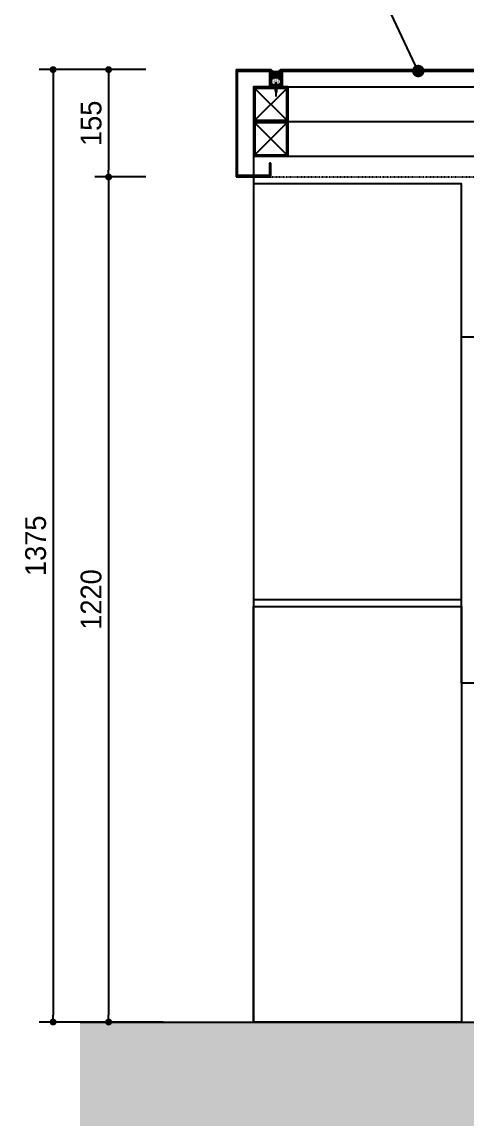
# Model space of a CAD drawing. Header units: millimetres. Extents: x 200 to 163856, y 0 to 163394.
# Drawn here: x 62904 to 63546, y 3093 to 4687 of the extents above; entities that cross this region are included whole.
import ezdxf

# ---------------------------------------------------------------- set-up
doc = ezdxf.new("R2010")
doc.units = ezdxf.units.MM
doc.header["$LTSCALE"] = 10
for name, pattern in [('CEN', [62, 60, -1, 0, -1]), ('CENTER', [65, 60, -2, 1, -2]), ('HIDDEN', [2, 1, -1])]:
    doc.linetypes.add(name, pattern=pattern)
doc.layers.get('DEFPOINTS').update_dxf_attribs({"color": 181})
for name, color, linetype in [('01.스텐파이프', 2, 'Continuous'), ('04.부재', 6, 'Continuous'), ('1', 3, 'Continuous'), ('A-ANNO-TEXT1', 7, 'Continuous'), ('A-ST-AXIS-DIM', 7, 'Continuous'), ('ACCY', 6, 'Continuous'), ('CEN', 1, 'CEN'), ('g', 3, 'Continuous'), ('HAT2', 245, 'Continuous'), ('SYM', 4, 'Continuous'), ('조경', 7, 'Continuous')]:
    doc.layers.add(name, color=color, linetype=linetype)
doc.styles.add('HSW', font='romans.shx', dxfattribs={"bigfont": 'whgtxt.shx'})
doc.styles.add('돋움', font='')
doc.styles.get('돋움').set_extended_font_data('Dotum')
doc.dimstyles.new('NDIM10-1', dxfattribs={"dimscale": 10, "dimtxt": 3, "dimasz": 1, "dimexe": 2, "dimexo": 1, "dimgap": 1, "dimtad": 1, "dimdec": 0, "dimrnd": 0.25, "dimdsep": 32, "dimtxsty": '돋움', "dimblk1": 'DOT', "dimblk2": 'DOT', "dimsah": 1, "dimcen": 5, "dimclrd": 4, "dimclre": 4, "dimclrt": 3, "dimazin": 0, "dimtfac": 1, "dimtdec": 0, "dimtix": 1, "dimtmove": 2, "dimatfit": 3, "dimldrblk": 'DOT', "dimfxl": 1, "dimarcsym": 0})
doc.dimstyles.new('두성금속-6', dxfattribs={"dimscale": 6, "dimtxt": 3, "dimasz": 1.5, "dimexe": 0, "dimexo": 3, "dimgap": 0.9, "dimtad": 1, "dimdec": 0, "dimrnd": 0.25, "dimzin": 0, "dimdsep": 46, "dimlunit": 6, "dimtxsty": 'HSW', "dimblk": 'DOT', "dimcen": 3, "dimdle": 2, "dimclrt": 4, "dimadec": 0, "dimazin": 0, "dimtfac": 1, "dimtdec": 0, "dimtix": 1, "dimtmove": 2, "dimatfit": 0, "dimldrblk": 'DOT', "dimfxl": 1, "dimtolj": 1, "dimtzin": 0, "dimarcsym": 0})

# ---------------------------------------------------------------- blocks, each defined once
blk = doc.blocks.new('A$C69C1062F')
at = {"layer": 'ACCY', "color": 1, "linetype": 'CENTER', "ltscale": 10}
blk.add_line((2.2, 0), (2.2, 20.8), dxfattribs=at)
at = {"layer": 'ACCY', "color": 1}
for p, q in [((0, 4.4), (0, 5)), ((0, 5), (4.4, 5)), ((1.3, 13.5), (2, 15)), ((1.3, 13.1), (1.3, 13.5)), ((1.3, 12.4), (1.3, 12.8)), ((1.3, 11.6), (1.3, 12)), ((1.3, 10.8), (1.3, 11.3)), ((1.3, 10), (1.3, 10.5)), ((1.3, 9.3), (1.3, 9.7)), ((1.3, 8.5), (1.3, 8.9)), ((1.3, 7.7), (1.3, 8.2)), ((1.3, 6.9), (1.3, 7.4)), ((1.3, 6.2), (1.3, 6.6)), ((1.3, 5), (1.3, 5.8)), ((3.1, 13.3), (2.2, 13.3)), ((3.1, 13.5), (2.4, 15)), ((3.1, 12.7), (3.1, 13.5)), ((3.1, 12), (3.1, 12.4)), ((3.1, 11.2), (3.1, 11.7)), ((3.1, 10.4), (3.1, 10.9)), ((3.1, 9.6), (3.1, 10.1)), ((3.1, 8.9), (3.1, 9.3)), ((3.1, 8.1), (3.1, 8.6)), ((3.1, 7.3), (3.1, 7.8)), ((3.1, 6.5), (3.1, 7)), ((3.1, 5.8), (3.1, 6.2)), ((3.1, 5), (3.1, 5.4)), ((4.4, 5), (4.4, 4.4))]:
    blk.add_line(p, q, dxfattribs=at)
at = {"layer": 'ACCY', "color": 1, "linetype": 'Continuous'}
for p, q in [((1, 12.9), (3.1, 13.3)), ((1, 13), (3, 13.3)), ((1, 13), (1.3, 13.1)), ((1, 12.9), (1.3, 12.8)), ((1, 12.2), (3.5, 12.6)), ((1, 12.2), (3.4, 12.6)), ((1, 12.2), (1.3, 12.4)), ((1, 12.2), (1.3, 12)), ((1, 11.5), (3.4, 11.9)), ((1, 11.4), (3.5, 11.8)), ((1, 11.5), (1.3, 11.6)), ((1, 11.4), (1.3, 11.3)), ((1, 10.7), (3.4, 11.1)), ((1, 10.6), (3.5, 11)), ((1, 10.7), (1.3, 10.8)), ((1, 10.6), (1.3, 10.5)), ((1, 9.9), (3.4, 10.3)), ((1, 9.8), (3.5, 10.3)), ((1, 9.9), (1.3, 10)), ((1, 9.8), (1.3, 9.7)), ((1, 9.1), (3.4, 9.5)), ((1, 9.1), (3.5, 9.5)), ((1, 9.1), (1.3, 9.3)), ((1, 9.1), (1.3, 8.9)), ((1, 8.4), (3.4, 8.8)), ((1, 8.3), (3.5, 8.7)), ((1, 8.4), (1.3, 8.5)), ((1, 8.3), (1.3, 8.2)), ((1, 7.6), (3.4, 8)), ((1, 7.5), (3.5, 7.9)), ((1, 7.6), (1.3, 7.7)), ((1, 7.5), (1.3, 7.4)), ((1, 6.7), (3.5, 7.2)), ((1, 6.8), (3.4, 7.2)), ((1, 6.8), (1.3, 6.9)), ((1, 6.7), (1.3, 6.6)), ((1, 6), (3.5, 6.4)), ((1, 6), (3.4, 6.4)), ((1, 6), (1.3, 6.2)), ((1, 6), (1.3, 5.8)), ((1.3, 13.1), (2.2, 13.3)), ((1.3, 12.8), (3.1, 13.2)), ((1.3, 12.4), (3.1, 12.7)), ((1.3, 12), (3.1, 12.4)), ((1.3, 11.6), (3.1, 12)), ((1.3, 11.3), (3.1, 11.7)), ((1.3, 10.8), (3.1, 11.2)), ((1.3, 10.5), (3.1, 10.9)), ((1.3, 10), (3.1, 10.4)), ((1.3, 9.7), (3.1, 10.1)), ((1.3, 9.3), (3.1, 9.6)), ((1.3, 8.9), (3.1, 9.3)), ((1.3, 8.5), (3.1, 8.9)), ((1.3, 8.2), (3.1, 8.6)), ((1.3, 7.7), (3.1, 8.1)), ((1.3, 7.4), (3.1, 7.8)), ((1.3, 6.9), (3.1, 7.3)), ((1.3, 6.6), (3.1, 7)), ((1.3, 6.2), (3.1, 6.5)), ((1.3, 5.8), (3.1, 6.2)), ((2.2, 5.4), (3.1, 5.8)), ((2.2, 5.4), (3.4, 5.7)), ((2.2, 5.4), (3.5, 5.6)), ((2.2, 5.4), (3.1, 5.4)), ((3.4, 12.6), (3.1, 12.7)), ((3.4, 12.6), (3.1, 12.4)), ((3.4, 11.8), (3.1, 12)), ((3.4, 11.8), (3.1, 11.7)), ((3.4, 11.1), (3.1, 11.2)), ((3.4, 11), (3.1, 10.9)), ((3.4, 10.3), (3.1, 10.4)), ((3.4, 10.2), (3.1, 10.1)), ((3.4, 9.5), (3.1, 9.6)), ((3.4, 9.5), (3.1, 9.3)), ((3.4, 8.7), (3.1, 8.9)), ((3.4, 8.7), (3.1, 8.6)), ((3.4, 8), (3.1, 8.1)), ((3.4, 7.9), (3.1, 7.8)), ((3.4, 7.2), (3.1, 7.3)), ((3.4, 7.1), (3.1, 7)), ((3.4, 6.4), (3.1, 6.5)), ((3.4, 6.4), (3.1, 6.2)), ((3.4, 5.6), (3.1, 5.8)), ((3.4, 5.6), (3.1, 5.4))]:
    blk.add_line(p, q, dxfattribs=at)
at = {"layer": 'ACCY', "color": 1}
blk.add_lwpolyline([(3.8, 3.6), (3.7, 3.8), (3.5, 3.8), (3.3, 3.8), (3.2, 3.8), (3, 3.8), (2.8, 3.7), (2.7, 3.7), (2.6, 3.7), (2.6, 3.7), (2.5, 3.8), (2.5, 3.9), (2.5, 4), (2.5, 4.1), (2.5, 4.3), (2.5, 4.4), (2.5, 4.5), (2.4, 4.6), (2.4, 4.7), (2.3, 4.7), (2.2, 4.7), (2.1, 4.7), (2, 4.7), (2, 4.6), (1.9, 4.5), (1.9, 4.4), (1.9, 4.3), (1.9, 4.1), (1.9, 4), (1.9, 3.9), (1.9, 3.8), (1.8, 3.7), (1.8, 3.7), (1.7, 3.7), (1.6, 3.7), (1.4, 3.8), (1.2, 3.8), (1.1, 3.8), (0.9, 3.8), (0.7, 3.8), (0.6, 3.6)], dxfattribs=at)
for centre, radius, start, end in [((0.8, 4.4), 0.818, 180.0233, 254.4114), ((2.2, 9.3), 5.89, 254.205, 285.795), ((3.6, 4.4), 0.818, 285.5886, 359.9767)]:
    blk.add_arc(centre, radius, start, end, dxfattribs=at)
at = {"layer": 'ACCY', "color": 1, "linetype": 'Continuous'}
for centre, radius, start, end in [((1, 13), 0.0582, 139.8661, 209.9247), ((1, 12.2), 0.0582, 139.8661, 209.9247), ((1, 11.4), 0.0582, 139.8661, 209.9247), ((1, 10.6), 0.0582, 139.8661, 209.9247), ((1, 9.9), 0.0582, 139.8661, 209.9247), ((1, 9.1), 0.0582, 139.8661, 209.9247), ((1, 8.3), 0.0582, 139.8661, 209.9247), ((1, 7.5), 0.0582, 139.8661, 209.9247), ((1, 6.8), 0.0582, 139.8661, 209.9247), ((1, 6), 0.0582, 139.8661, 209.9247), ((2.2, 14.8), 0.289, 35.1627, 144.8373), ((2.2, 5.4), 0.0378, 130.7271, 249.3149), ((3.4, 12.6), 0.0582, 319.8661, 29.9247), ((3.4, 11.8), 0.0582, 319.8661, 29.9247), ((3.4, 11), 0.0582, 319.8661, 29.9247), ((3.4, 10.3), 0.0582, 319.8661, 29.9247), ((3.4, 9.5), 0.0582, 319.8661, 29.9247), ((3.4, 8.7), 0.0582, 319.8661, 29.9247), ((3.4, 7.9), 0.0582, 319.8661, 29.9247), ((3.4, 7.2), 0.0582, 319.8661, 29.9247), ((3.4, 6.4), 0.0582, 319.8661, 29.9247), ((3.4, 5.6), 0.0582, 319.8661, 29.9247)]:
    blk.add_arc(centre, radius, start, end, dxfattribs=at)
blk = doc.blocks.new('_Dot')
at = {"color": 0, "linetype": 'ByBlock', "lineweight": -2}
blk.add_line((-0.5, 0), (-1, 0), dxfattribs=at)
at = {"color": 0, "linetype": 'ByBlock', "const_width": 0.5}
blk.add_lwpolyline([(-0.25, 0, 1), (0.25, 0, 1)], format="xyb", close=True, dxfattribs=at)
blk = doc.blocks.new('*D6451')
at = {"layer": 'A-ST-AXIS-DIM', "color": 0, "lineweight": -2}
for p, q in [((63082.7, 4618.3), (63008.8, 4618.3)), ((63028.8, 4608.3), (63028.8, 4473.3)), ((63082.7, 4463.3), (63008.8, 4463.3))]:
    blk.add_line(p, q, dxfattribs=at)
at = {"layer": 'DEFPOINTS', "color": 0}
for p in [(63092.7, 4618.3), (63028.8, 4463.3), (63092.7, 4463.3)]:
    blk.add_point(p, dxfattribs=at)
at = {"layer": 'A-ST-AXIS-DIM', "color": 0, "linetype": 'ByBlock', "lineweight": -2, "xscale": 10, "yscale": 10, "zscale": 10}
for p, rotation in [((63028.8, 4618.3), 90), ((63028.8, 4463.3), 270)]:
    blk.add_blockref('_Dot', p, dxfattribs=dict(at, rotation=rotation))
at = {"layer": 'A-ST-AXIS-DIM', "color": 3, "insert": (63003.7, 4540.8), "char_height": 30, "attachment_point": 5, "rotation": 90, "style": '돋움'}
blk.add_mtext('155', dxfattribs=at)
blk = doc.blocks.new('*D6452')
at = {"layer": 'A-ST-AXIS-DIM', "color": 0, "lineweight": -2}
for p, q in [((63082.7, 4463.3), (63008.8, 4463.3)), ((63028.8, 4453.3), (63028.8, 3253.3)), ((63013.1, 3243.3), (63048.8, 3243.3))]:
    blk.add_line(p, q, dxfattribs=at)
at = {"layer": 'DEFPOINTS', "color": 0}
for p in [(63092.7, 4463.3), (63003.1, 3243.3), (63028.8, 3243.3)]:
    blk.add_point(p, dxfattribs=at)
at = {"layer": 'A-ST-AXIS-DIM', "color": 0, "linetype": 'ByBlock', "lineweight": -2, "xscale": 10, "yscale": 10, "zscale": 10}
for p, rotation in [((63028.8, 4463.3), 90), ((63028.8, 3243.3), 270)]:
    blk.add_blockref('_Dot', p, dxfattribs=dict(at, rotation=rotation))
at = {"layer": 'A-ST-AXIS-DIM', "color": 3, "insert": (63003.7, 3853.3), "char_height": 30, "attachment_point": 5, "rotation": 90, "style": '돋움'}
blk.add_mtext('1220', dxfattribs=at)
blk = doc.blocks.new('*D6456')
at = {"layer": 'A-ST-AXIS-DIM', "color": 0, "lineweight": -2}
for p, q in [((63082.7, 4618.3), (62928.8, 4618.3)), ((62948.8, 4608.3), (62948.8, 3253.3)), ((63107.7, 3243.3), (62928.8, 3243.3))]:
    blk.add_line(p, q, dxfattribs=at)
at = {"layer": 'DEFPOINTS', "color": 0}
for p in [(63092.7, 4618.3), (62948.8, 3243.3), (63117.7, 3243.3)]:
    blk.add_point(p, dxfattribs=at)
at = {"layer": 'A-ST-AXIS-DIM', "color": 0, "linetype": 'ByBlock', "lineweight": -2, "xscale": 10, "yscale": 10, "zscale": 10}
for p, rotation in [((62948.8, 4618.3), 90), ((62948.8, 3243.3), 270)]:
    blk.add_blockref('_Dot', p, dxfattribs=dict(at, rotation=rotation))
at = {"layer": 'A-ST-AXIS-DIM', "color": 3, "insert": (62923.7, 3930.8), "char_height": 30, "attachment_point": 5, "rotation": 90, "style": '돋움'}
blk.add_mtext('1375', dxfattribs=at)

msp = doc.modelspace()

# ---------------------------------------------------------------- hatches: boundary and pattern name
at = {"layer": '04.부재', "linetype": 'ByBlock'}
h = msp.add_hatch(dxfattribs=at)
h.set_pattern_fill('ANSI37', color=256, scale=15, angle=270, style=0)
h.set_pattern_definition([(45, (6578073.0505, -438635.0318), (1.3258252147, -1.3258252147), []), (315, (6578073.0505, -438635.0318), (-1.3258252147, -1.3258252147), [])])
edge = h.paths.add_edge_path()
edge.add_ellipse((63270.24125, 4601.22494), major_axis=(7.5, 0), ratio=0.7245515637, start_angle=0, end_angle=180)
edge.add_line((63262.74125, 4601.22494), (63262.74125, 4618.2908))
edge.add_arc((63270.24125, 4626.55231), 11.15807, 227.76604296, 312.23395704)
edge.add_line((63277.74125, 4618.2908), (63277.74125, 4603.2908))
edge.add_line((63277.74125, 4603.2908), (63277.74125, 4601.22494))
h = msp.add_hatch(dxfattribs=at)
h.set_pattern_fill('DOTS', color=256, scale=15, angle=270, style=0)
h.set_pattern_definition([(270, (6588382.1058, -479033.2858), (-0.9375, -0.46875), [0, -0.9375])])
edge = h.paths.add_edge_path()
edge.add_ellipse((63270.24125, 4601.22494), major_axis=(7.5, 0), ratio=0.7245515637, start_angle=0, end_angle=360, ccw=False)
at = {"layer": 'HAT2'}
h = msp.add_hatch(dxfattribs=at)
h.set_pattern_fill('AR-CONC', color=256, scale=0.3, style=0)
h.set_pattern_definition([(50, (-461255.17, 2367179.89), (54.6554007, -4.7817257), [5.715, -62.865]), (355, (-461255.17, 2367179.89), (-10.5728478, 57.3169929), [4.572, -50.292]), (100.451, (-461250.613, 2367179.493), (44.0827505, 52.5350063), [4.857, -53.427]), (46.1842, (-461255.17, 2367195.13), (81.3237123, -12.6126984), [8.5725, -94.2975]), (96.6356, (-461248.39, 2367194.08), (71.2212703, 74.2276668), [7.2855, -80.1405]), (351.184, (-461255.17, 2367195.13), (71.2213817, 74.2275354), [6.858, -75.438]), (21, (-461247.55, 2367191.32), (45.48446395, -30.67965556), [5.715, -62.865]), (326, (-461247.55, 2367191.32), (18.5406085, 55.2563898), [4.572, -50.292]), (71.4514, (-461243.76, 2367188.765), (64.0249472, 24.5768573), [4.857, -53.427]), (37.5, (-461255.168, 2367179.891), (0.92658098, 25.36651166), [0, -49.6824, 0, -51.054, 0, -50.4825]), (7.5, (-461255.168, 2367179.89), (20.04589875, 30.05417245), [0, -29.1084, 0, -48.5394, 0, -19.2405]), (327.5, (-461272.16, 2367179.891), (40.67717855, -1.7186232), [0, -19.05, 0, -59.436, 0, -78.867]), (317.5, (-461279.78, 2367179.89), (44.4387544, 7.6279473), [0, -24.765, 0, -39.4716, 0, -56.007])])
h.paths.add_polyline_path([(65587.54122, 3243.2908), (62987.74125, 3243.2908), (62987.74125, 3093.2908), (65587.54122, 3093.2908)])

# ---------------------------------------------------------------- linework, layer by layer
at = {"layer": '01.스텐파이프'}
msp.add_lwpolyline([(63237.74125, 4543.2908), (63287.74125, 4543.2908), (63287.74125, 4593.2908), (63237.74125, 4593.2908)], close=True, dxfattribs=at)
at = {"layer": '01.스텐파이프', "color": 7, "linetype": 'ByBlock'}
msp.add_lwpolyline([(63239.74125, 4545.2908), (63285.74125, 4545.2908), (63285.74125, 4591.2908), (63239.74125, 4591.2908)], close=True, dxfattribs=at)
at = {"layer": '01.스텐파이프', "color": 6}
msp.add_lwpolyline([(63237.74125, 4493.2908), (63287.74125, 4493.2908), (63287.74125, 4543.2908), (63237.74125, 4543.2908)], close=True, dxfattribs=at)
at = {"layer": '01.스텐파이프', "color": 6, "linetype": 'ByBlock'}
msp.add_lwpolyline([(63239.74125, 4495.2908), (63285.74125, 4495.2908), (63285.74125, 4541.2908), (63239.74125, 4541.2908)], close=True, dxfattribs=at)
at = {"layer": '04.부재', "linetype": 'ByBlock'}
msp.add_arc((63270.24125, 4626.55231), 11.15807, 227.76604296, 312.23395704, dxfattribs=at)
at = {"layer": '04.부재', "linetype": 'ByBlock', "extrusion": (0, 0, -1)}
msp.add_ellipse((63270.24125, 4601.22494), major_axis=(7.5, 0), ratio=0.7245515637, dxfattribs=at)
at = {"layer": 'A-ANNO-TEXT1'}
for p, q in [((63237.74125, 4493.2908), (63237.74125, 4465.2908)), ((63237.74125, 4493.2908), (64449.0797, 4493.2908)), ((63237.74125, 4463.2908), (63237.74125, 3243.2908))]:
    msp.add_line(p, q, dxfattribs=at)
at = {"layer": 'CEN', "linetype": 'ByBlock'}
for p, q in [((63239.74125, 4545.2908), (63285.74125, 4591.2908)), ((63285.74125, 4545.2908), (63239.74125, 4591.2908))]:
    msp.add_line(p, q, dxfattribs=at)
at = {"layer": 'CEN', "color": 6, "linetype": 'ByBlock'}
for p, q in [((63287.74125, 4593.2908), (64564.45036, 4593.2908)), ((63287.74125, 4543.2908), (64485.07537, 4543.2908)), ((63239.74125, 4495.2908), (63285.74125, 4541.2908)), ((63285.74125, 4495.2908), (63239.74125, 4541.2908))]:
    msp.add_line(p, q, dxfattribs=at)
at = {"layer": 'g'}
for p, q in [((63212.74125, 4618.2908), (63212.74125, 4463.2908)), ((63214.74125, 4465.2908), (63214.74125, 4616.2908)), ((63260.74125, 4483.2908), (63260.74125, 4465.2908)), ((63262.74125, 4483.2908), (63260.74125, 4483.2908)), ((63262.74125, 4463.2908), (63262.74125, 4483.2908)), ((63212.74125, 4463.2908), (63262.74125, 4463.2908)), ((63260.74125, 4465.2908), (63214.74125, 4465.2908))]:
    msp.add_line(p, q, dxfattribs=at)
for points in [[(63212.74125, 4618.2908), (63262.74125, 4618.2908), (63262.74125, 4595.2908), (63269.74125, 4595.2908), (63269.74125, 4593.2908)], [(63214.74125, 4616.2908), (63260.74125, 4616.2908), (63260.74125, 4593.2908), (63269.74125, 4593.2908)], [(63270.74125, 4593.2908), (63270.74125, 4595.2908), (63277.74125, 4595.2908), (63277.74125, 4618.2908), (64280.04122, 4618.2908)], [(63270.74125, 4593.2908), (63279.74125, 4593.2908), (63279.74125, 4616.2908), (64278.04122, 4616.2908), (64278.04122, 4593.2908), (64287.04122, 4593.2908)]]:
    msp.add_lwpolyline(points, dxfattribs=at)
at = {"layer": 'SYM', "color": 6, "linetype": 'HIDDEN', "ltscale": 0.1}
msp.add_line((63262.74125, 4463.2908), (64414.4685, 4463.2908), dxfattribs=at)
at = {"layer": 'SYM', "color": 2}
msp.add_line((62987.74125, 3243.2908), (65587.54122, 3243.2908), dxfattribs=at)
at = {"layer": 'SYM'}
msp.add_lwpolyline([(63537.64126, 4232.64347), (65037.64122, 4232.64347), (65037.64122, 3732.67859), (63537.64126, 3732.67859)], close=True, dxfattribs=at)
at = {"layer": '조경', "color": 8}
for points in [[(63237.74125, 3853.2908), (63537.74125, 3853.2908), (63537.74125, 4453.2908), (63237.74125, 4453.2908)], [(63237.74125, 3843.2908), (63537.74125, 3843.2908), (63537.74125, 3243.2908), (63237.74125, 3243.2908)]]:
    msp.add_lwpolyline(points, close=True, dxfattribs=at)

# ---------------------------------------------------------------- block references
at = {"layer": '1', "lineweight": 0, "ltscale": 0.3, "rotation": 180}
msp.add_blockref('A$C69C1062F', (63272.44134, 4600.3307), dxfattribs=at)

# ---------------------------------------------------------------- dimensions: what is measured, and where the dimension line sits
at = {"layer": 'A-ST-AXIS-DIM', "color": 0}
for base, p1, p2, picture, middle in [((62948.75386, 3243.2908), (63092.72797, 4618.2908), (63117.72797, 3243.2908), '*D6456', (62923.73351, 3930.7908)), ((63028.75386, 4463.2908), (63092.72797, 4618.2908), (63092.72797, 4463.2908), '*D6451', (63003.73351, 4540.7908)), ((63028.75386, 3243.2908), (63092.72797, 4463.2908), (63003.14551, 3243.2908), '*D6452', (63003.73351, 3853.2908))]:
    dim = msp.add_linear_dim(base=base, p1=p1, p2=p2, angle=90, dimstyle='NDIM10-1', override={"dimclrd": 0, "dimclre": 0}, dxfattribs=at)
    dim.commit()
    dim.dimension.update_dxf_attribs({"geometry": picture, "text_midpoint": middle})

# ---------------------------------------------------------------- leaders
at = {"layer": 'A-ST-AXIS-DIM'}
msp.add_leader([(63475.47405, 4616.2908), (63375.10954, 4829.08257), (63260.40445, 4829.08257)], dimstyle='두성금속-6', override={"dimasz": 3, "dimtad": 0}, dxfattribs=at)

doc.saveas('drawing.dxf')
